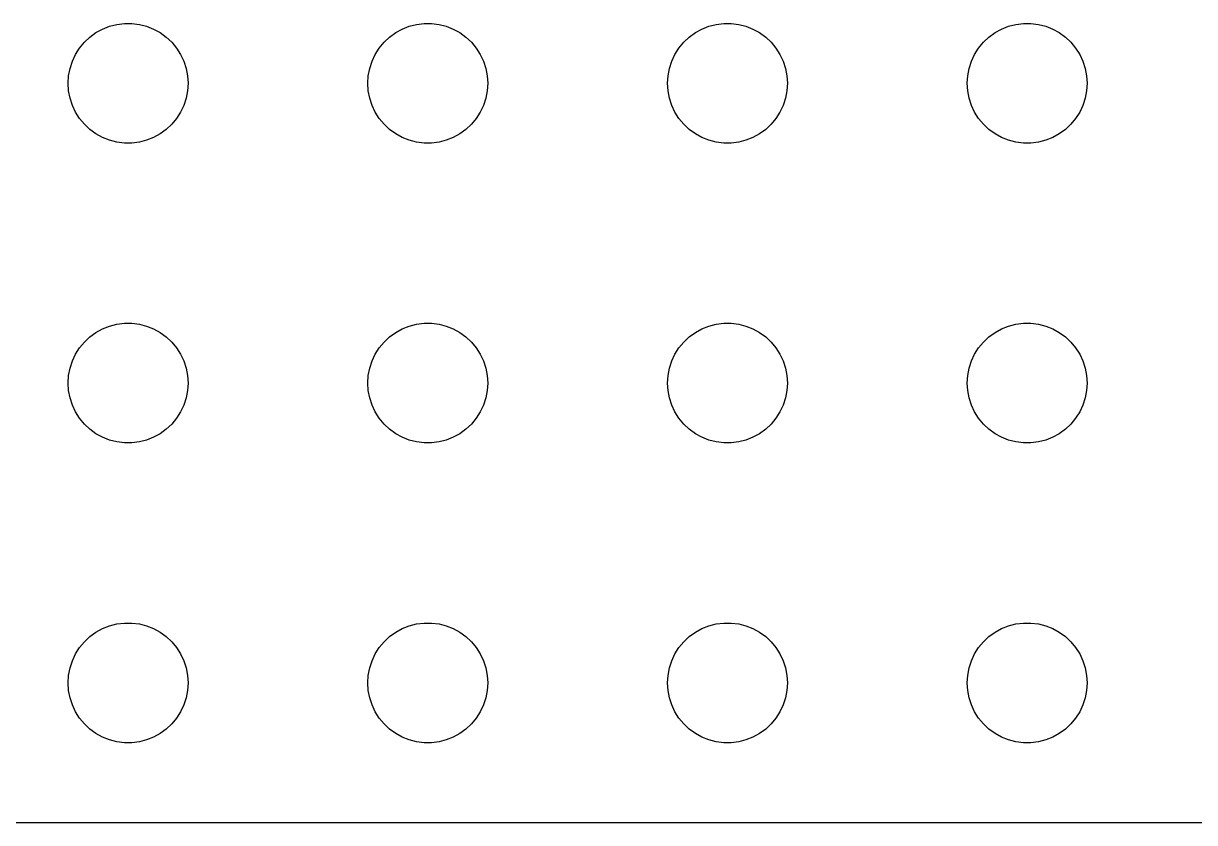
# Model space of a CAD drawing. Header units: metres. Extents: x -112 to 112, y -104 to 104.
# Drawn here: x -5.2 to 53.4, y -104.5 to -64.5 of the extents above; entities that cross this region are included whole.
import ezdxf

# ---------------------------------------------------------------- set-up
doc = ezdxf.new("R2010")
doc.units = ezdxf.units.M

msp = doc.modelspace()

# ---------------------------------------------------------------- linework, layer by layer
for p, q in [((-1.91226, -65.1885), (-1.60747, -64.967)), ((-1.60747, -64.967), (-1.27733, -64.7855)), ((-1.27733, -64.7855), (-0.92705, -64.6468)), ((-0.92705, -64.6468), (-0.56213, -64.5531)), ((-0.56213, -64.5531), (-0.18837, -64.5059)), ((-0.18837, -64.5059), (0.18837, -64.5059)), ((0.18837, -64.5059), (0.56213, -64.5531)), ((0.56213, -64.5531), (0.92705, -64.6468)), ((0.92705, -64.6468), (1.27733, -64.7855)), ((1.27733, -64.7855), (1.60747, -64.967)), ((1.60747, -64.967), (1.91226, -65.1885)), ((13.0877, -65.1885), (13.3925, -64.967)), ((13.3925, -64.967), (13.7227, -64.7855)), ((13.7227, -64.7855), (14.0729, -64.6468)), ((14.0729, -64.6468), (14.4379, -64.5531)), ((14.4379, -64.5531), (14.8116, -64.5059)), ((14.8116, -64.5059), (15.1884, -64.5059)), ((15.1884, -64.5059), (15.5621, -64.5531)), ((15.5621, -64.5531), (15.927, -64.6468)), ((15.927, -64.6468), (16.2773, -64.7855)), ((16.2773, -64.7855), (16.6075, -64.967)), ((16.6075, -64.967), (16.9123, -65.1885)), ((28.0877, -65.1885), (28.3925, -64.967)), ((28.3925, -64.967), (28.7227, -64.7855)), ((28.7227, -64.7855), (29.0729, -64.6468)), ((29.0729, -64.6468), (29.4379, -64.5531)), ((29.4379, -64.5531), (29.8116, -64.5059)), ((29.8116, -64.5059), (30.1884, -64.5059)), ((30.1884, -64.5059), (30.5621, -64.5531)), ((30.5621, -64.5531), (30.927, -64.6468)), ((30.927, -64.6468), (31.2773, -64.7855)), ((31.2773, -64.7855), (31.6075, -64.967)), ((31.6075, -64.967), (31.9123, -65.1885)), ((43.0877, -65.1885), (43.3925, -64.967)), ((43.3925, -64.967), (43.7227, -64.7855)), ((43.7227, -64.7855), (44.0729, -64.6468)), ((44.0729, -64.6468), (44.4379, -64.5531)), ((44.4379, -64.5531), (44.8116, -64.5059)), ((44.8116, -64.5059), (45.1884, -64.5059)), ((45.1884, -64.5059), (45.5621, -64.5531)), ((45.5621, -64.5531), (45.927, -64.6468)), ((45.927, -64.6468), (46.2773, -64.7855)), ((46.2773, -64.7855), (46.6075, -64.967)), ((46.6075, -64.967), (46.9123, -65.1885)), ((-2.42705, -65.7366), (-2.1869, -65.4464)), ((-2.1869, -65.4464), (-1.91226, -65.1885)), ((1.91226, -65.1885), (2.1869, -65.4464)), ((2.1869, -65.4464), (2.42705, -65.7366)), ((12.5729, -65.7366), (12.8131, -65.4464)), ((12.8131, -65.4464), (13.0877, -65.1885)), ((16.9123, -65.1885), (17.1869, -65.4464)), ((17.1869, -65.4464), (17.427, -65.7366)), ((27.5729, -65.7366), (27.8131, -65.4464)), ((27.8131, -65.4464), (28.0877, -65.1885)), ((31.9123, -65.1885), (32.1869, -65.4464)), ((32.1869, -65.4464), (32.427, -65.7366)), ((42.5729, -65.7366), (42.8131, -65.4464)), ((42.8131, -65.4464), (43.0877, -65.1885)), ((46.9123, -65.1885), (47.1869, -65.4464)), ((47.1869, -65.4464), (47.427, -65.7366)), ((-2.78932, -66.3956), (-2.62891, -66.0547)), ((-2.62891, -66.0547), (-2.42705, -65.7366)), ((2.42705, -65.7366), (2.62891, -66.0547)), ((2.62891, -66.0547), (2.78932, -66.3956)), ((12.2107, -66.3956), (12.3711, -66.0547)), ((12.3711, -66.0547), (12.5729, -65.7366)), ((17.427, -65.7366), (17.6289, -66.0547)), ((17.6289, -66.0547), (17.7893, -66.3956)), ((27.2107, -66.3956), (27.3711, -66.0547)), ((27.3711, -66.0547), (27.5729, -65.7366)), ((32.427, -65.7366), (32.6289, -66.0547)), ((32.6289, -66.0547), (32.7893, -66.3956)), ((42.2107, -66.3956), (42.3711, -66.0547)), ((42.3711, -66.0547), (42.5729, -65.7366)), ((47.427, -65.7366), (47.6289, -66.0547)), ((47.6289, -66.0547), (47.7893, -66.3956)), ((-2.97633, -67.124), (-2.90575, -66.7539)), ((-2.90575, -66.7539), (-2.78932, -66.3956)), ((2.78932, -66.3956), (2.90575, -66.7539)), ((2.90575, -66.7539), (2.97633, -67.124)), ((12.0237, -67.124), (12.0942, -66.7539)), ((12.0942, -66.7539), (12.2107, -66.3956)), ((17.7893, -66.3956), (17.9057, -66.7539)), ((17.9057, -66.7539), (17.9763, -67.124)), ((27.0237, -67.124), (27.0942, -66.7539)), ((27.0942, -66.7539), (27.2107, -66.3956)), ((32.7893, -66.3956), (32.9057, -66.7539)), ((32.9057, -66.7539), (32.9763, -67.124)), ((42.0237, -67.124), (42.0942, -66.7539)), ((42.0942, -66.7539), (42.2107, -66.3956)), ((47.7893, -66.3956), (47.9057, -66.7539)), ((47.9057, -66.7539), (47.9763, -67.124)), ((-3, -67.5), (-2.97633, -67.124)), ((2.97633, -67.124), (3, -67.5)), ((12, -67.5), (12.0237, -67.124)), ((17.9763, -67.124), (18, -67.5)), ((27, -67.5), (27.0237, -67.124)), ((32.9763, -67.124), (33, -67.5)), ((42, -67.5), (42.0237, -67.124)), ((47.9763, -67.124), (48, -67.5)), ((-2.97633, -67.876), (-3, -67.5)), ((-2.90575, -68.2461), (-2.97633, -67.876)), ((2.97633, -67.876), (2.90575, -68.2461)), ((3, -67.5), (2.97633, -67.876)), ((12.0237, -67.876), (12, -67.5)), ((12.0942, -68.2461), (12.0237, -67.876)), ((17.9763, -67.876), (17.9057, -68.2461)), ((18, -67.5), (17.9763, -67.876)), ((27.0237, -67.876), (27, -67.5)), ((27.0942, -68.2461), (27.0237, -67.876)), ((32.9763, -67.876), (32.9057, -68.2461)), ((33, -67.5), (32.9763, -67.876)), ((42.0237, -67.876), (42, -67.5)), ((42.0942, -68.2461), (42.0237, -67.876)), ((47.9763, -67.876), (47.9057, -68.2461)), ((48, -67.5), (47.9763, -67.876)), ((-2.78932, -68.6044), (-2.90575, -68.2461)), ((2.90575, -68.2461), (2.78932, -68.6044)), ((12.2107, -68.6044), (12.0942, -68.2461)), ((17.9057, -68.2461), (17.7893, -68.6044)), ((27.2107, -68.6044), (27.0942, -68.2461)), ((32.9057, -68.2461), (32.7893, -68.6044)), ((42.2107, -68.6044), (42.0942, -68.2461)), ((47.9057, -68.2461), (47.7893, -68.6044)), ((-2.62891, -68.9453), (-2.78932, -68.6044)), ((-2.42705, -69.2634), (-2.62891, -68.9453)), ((2.62891, -68.9453), (2.42705, -69.2634)), ((2.78932, -68.6044), (2.62891, -68.9453)), ((12.3711, -68.9453), (12.2107, -68.6044)), ((12.5729, -69.2634), (12.3711, -68.9453)), ((17.6289, -68.9453), (17.427, -69.2634)), ((17.7893, -68.6044), (17.6289, -68.9453)), ((27.3711, -68.9453), (27.2107, -68.6044)), ((27.5729, -69.2634), (27.3711, -68.9453)), ((32.6289, -68.9453), (32.427, -69.2634)), ((32.7893, -68.6044), (32.6289, -68.9453)), ((42.3711, -68.9453), (42.2107, -68.6044)), ((42.5729, -69.2634), (42.3711, -68.9453)), ((47.6289, -68.9453), (47.427, -69.2634)), ((47.7893, -68.6044), (47.6289, -68.9453)), ((-2.1869, -69.5536), (-2.42705, -69.2634)), ((-1.91226, -69.8115), (-2.1869, -69.5536)), ((2.1869, -69.5536), (1.91226, -69.8115)), ((2.42705, -69.2634), (2.1869, -69.5536)), ((12.8131, -69.5536), (12.5729, -69.2634)), ((13.0877, -69.8115), (12.8131, -69.5536)), ((17.1869, -69.5536), (16.9123, -69.8115)), ((17.427, -69.2634), (17.1869, -69.5536)), ((27.8131, -69.5536), (27.5729, -69.2634)), ((28.0877, -69.8115), (27.8131, -69.5536)), ((32.1869, -69.5536), (31.9123, -69.8115)), ((32.427, -69.2634), (32.1869, -69.5536)), ((42.8131, -69.5536), (42.5729, -69.2634)), ((43.0877, -69.8115), (42.8131, -69.5536)), ((47.1869, -69.5536), (46.9123, -69.8115)), ((47.427, -69.2634), (47.1869, -69.5536)), ((-1.60747, -70.033), (-1.91226, -69.8115)), ((-1.27733, -70.2145), (-1.60747, -70.033)), ((-0.92705, -70.3532), (-1.27733, -70.2145)), ((1.27733, -70.2145), (0.92705, -70.3532)), ((1.60747, -70.033), (1.27733, -70.2145)), ((1.91226, -69.8115), (1.60747, -70.033)), ((13.3925, -70.033), (13.0877, -69.8115)), ((13.7227, -70.2145), (13.3925, -70.033)), ((14.0729, -70.3532), (13.7227, -70.2145)), ((16.2773, -70.2145), (15.927, -70.3532)), ((16.6075, -70.033), (16.2773, -70.2145)), ((16.9123, -69.8115), (16.6075, -70.033)), ((28.3925, -70.033), (28.0877, -69.8115)), ((28.7227, -70.2145), (28.3925, -70.033)), ((29.0729, -70.3532), (28.7227, -70.2145)), ((31.2773, -70.2145), (30.927, -70.3532)), ((31.6075, -70.033), (31.2773, -70.2145)), ((31.9123, -69.8115), (31.6075, -70.033)), ((43.3925, -70.033), (43.0877, -69.8115)), ((43.7227, -70.2145), (43.3925, -70.033)), ((44.0729, -70.3532), (43.7227, -70.2145)), ((46.2773, -70.2145), (45.927, -70.3532)), ((46.6075, -70.033), (46.2773, -70.2145)), ((46.9123, -69.8115), (46.6075, -70.033)), ((-0.56213, -70.4469), (-0.92705, -70.3532)), ((-0.18837, -70.4941), (-0.56213, -70.4469)), ((0.18837, -70.4941), (-0.18837, -70.4941)), ((0.56213, -70.4469), (0.18837, -70.4941)), ((0.92705, -70.3532), (0.56213, -70.4469)), ((14.4379, -70.4469), (14.0729, -70.3532)), ((14.8116, -70.4941), (14.4379, -70.4469)), ((15.1884, -70.4941), (14.8116, -70.4941)), ((15.5621, -70.4469), (15.1884, -70.4941)), ((15.927, -70.3532), (15.5621, -70.4469)), ((29.4379, -70.4469), (29.0729, -70.3532)), ((29.8116, -70.4941), (29.4379, -70.4469)), ((30.1884, -70.4941), (29.8116, -70.4941)), ((30.5621, -70.4469), (30.1884, -70.4941)), ((30.927, -70.3532), (30.5621, -70.4469)), ((44.4379, -70.4469), (44.0729, -70.3532)), ((44.8116, -70.4941), (44.4379, -70.4469)), ((45.1884, -70.4941), (44.8116, -70.4941)), ((45.5621, -70.4469), (45.1884, -70.4941)), ((45.927, -70.3532), (45.5621, -70.4469)), ((-1.27733, -79.7855), (-0.92705, -79.6468)), ((-0.92705, -79.6468), (-0.56213, -79.5531)), ((-0.56213, -79.5531), (-0.18837, -79.5059)), ((-0.18837, -79.5059), (0.18837, -79.5059)), ((0.18837, -79.5059), (0.56213, -79.5531)), ((0.56213, -79.5531), (0.92705, -79.6468)), ((0.92705, -79.6468), (1.27733, -79.7855)), ((13.7227, -79.7855), (14.0729, -79.6468)), ((14.0729, -79.6468), (14.4379, -79.5531)), ((14.4379, -79.5531), (14.8116, -79.5059)), ((14.8116, -79.5059), (15.1884, -79.5059)), ((15.1884, -79.5059), (15.5621, -79.5531)), ((15.5621, -79.5531), (15.927, -79.6468)), ((15.927, -79.6468), (16.2773, -79.7855)), ((28.7227, -79.7855), (29.0729, -79.6468)), ((29.0729, -79.6468), (29.4379, -79.5531)), ((29.4379, -79.5531), (29.8116, -79.5059)), ((29.8116, -79.5059), (30.1884, -79.5059)), ((30.1884, -79.5059), (30.5621, -79.5531)), ((30.5621, -79.5531), (30.927, -79.6468)), ((30.927, -79.6468), (31.2773, -79.7855)), ((43.7227, -79.7855), (44.0729, -79.6468)), ((44.0729, -79.6468), (44.4379, -79.5531)), ((44.4379, -79.5531), (44.8116, -79.5059)), ((44.8116, -79.5059), (45.1884, -79.5059)), ((45.1884, -79.5059), (45.5621, -79.5531)), ((45.5621, -79.5531), (45.927, -79.6468)), ((45.927, -79.6468), (46.2773, -79.7855)), ((-2.1869, -80.4464), (-1.91226, -80.1885)), ((-1.91226, -80.1885), (-1.60747, -79.967)), ((-1.60747, -79.967), (-1.27733, -79.7855)), ((1.27733, -79.7855), (1.60747, -79.967)), ((1.60747, -79.967), (1.91226, -80.1885)), ((1.91226, -80.1885), (2.1869, -80.4464)), ((12.8131, -80.4464), (13.0877, -80.1885)), ((13.0877, -80.1885), (13.3925, -79.967)), ((13.3925, -79.967), (13.7227, -79.7855)), ((16.2773, -79.7855), (16.6075, -79.967)), ((16.6075, -79.967), (16.9123, -80.1885)), ((16.9123, -80.1885), (17.1869, -80.4464)), ((27.8131, -80.4464), (28.0877, -80.1885)), ((28.0877, -80.1885), (28.3925, -79.967)), ((28.3925, -79.967), (28.7227, -79.7855)), ((31.2773, -79.7855), (31.6075, -79.967)), ((31.6075, -79.967), (31.9123, -80.1885)), ((31.9123, -80.1885), (32.1869, -80.4464)), ((42.8131, -80.4464), (43.0877, -80.1885)), ((43.0877, -80.1885), (43.3925, -79.967)), ((43.3925, -79.967), (43.7227, -79.7855)), ((46.2773, -79.7855), (46.6075, -79.967)), ((46.6075, -79.967), (46.9123, -80.1885)), ((46.9123, -80.1885), (47.1869, -80.4464)), ((-2.62891, -81.0547), (-2.42705, -80.7366)), ((-2.42705, -80.7366), (-2.1869, -80.4464)), ((2.1869, -80.4464), (2.42705, -80.7366)), ((2.42705, -80.7366), (2.62891, -81.0547)), ((12.3711, -81.0547), (12.5729, -80.7366)), ((12.5729, -80.7366), (12.8131, -80.4464)), ((17.1869, -80.4464), (17.427, -80.7366)), ((17.427, -80.7366), (17.6289, -81.0547)), ((27.3711, -81.0547), (27.5729, -80.7366)), ((27.5729, -80.7366), (27.8131, -80.4464)), ((32.1869, -80.4464), (32.427, -80.7366)), ((32.427, -80.7366), (32.6289, -81.0547)), ((42.3711, -81.0547), (42.5729, -80.7366)), ((42.5729, -80.7366), (42.8131, -80.4464)), ((47.1869, -80.4464), (47.427, -80.7366)), ((47.427, -80.7366), (47.6289, -81.0547)), ((-2.90575, -81.7539), (-2.78932, -81.3956)), ((-2.78932, -81.3956), (-2.62891, -81.0547)), ((2.62891, -81.0547), (2.78932, -81.3956)), ((2.78932, -81.3956), (2.90575, -81.7539)), ((12.0942, -81.7539), (12.2107, -81.3956)), ((12.2107, -81.3956), (12.3711, -81.0547)), ((17.6289, -81.0547), (17.7893, -81.3956)), ((17.7893, -81.3956), (17.9057, -81.7539)), ((27.0942, -81.7539), (27.2107, -81.3956)), ((27.2107, -81.3956), (27.3711, -81.0547)), ((32.6289, -81.0547), (32.7893, -81.3956)), ((32.7893, -81.3956), (32.9057, -81.7539)), ((42.0942, -81.7539), (42.2107, -81.3956)), ((42.2107, -81.3956), (42.3711, -81.0547)), ((47.6289, -81.0547), (47.7893, -81.3956)), ((47.7893, -81.3956), (47.9057, -81.7539)), ((-2.97633, -82.124), (-2.90575, -81.7539)), ((2.90575, -81.7539), (2.97633, -82.124)), ((12.0237, -82.124), (12.0942, -81.7539)), ((17.9057, -81.7539), (17.9763, -82.124)), ((27.0237, -82.124), (27.0942, -81.7539)), ((32.9057, -81.7539), (32.9763, -82.124)), ((42.0237, -82.124), (42.0942, -81.7539)), ((47.9057, -81.7539), (47.9763, -82.124)), ((-3, -82.5), (-2.97633, -82.124)), ((-2.97633, -82.876), (-3, -82.5)), ((2.97633, -82.124), (3, -82.5)), ((3, -82.5), (2.97633, -82.876)), ((12, -82.5), (12.0237, -82.124)), ((12.0237, -82.876), (12, -82.5)), ((17.9763, -82.124), (18, -82.5)), ((18, -82.5), (17.9763, -82.876)), ((27, -82.5), (27.0237, -82.124)), ((27.0237, -82.876), (27, -82.5)), ((32.9763, -82.124), (33, -82.5)), ((33, -82.5), (32.9763, -82.876)), ((42, -82.5), (42.0237, -82.124)), ((42.0237, -82.876), (42, -82.5)), ((47.9763, -82.124), (48, -82.5)), ((48, -82.5), (47.9763, -82.876)), ((-2.90575, -83.2461), (-2.97633, -82.876)), ((2.97633, -82.876), (2.90575, -83.2461)), ((12.0942, -83.2461), (12.0237, -82.876)), ((17.9763, -82.876), (17.9057, -83.2461)), ((27.0942, -83.2461), (27.0237, -82.876)), ((32.9763, -82.876), (32.9057, -83.2461)), ((42.0942, -83.2461), (42.0237, -82.876)), ((47.9763, -82.876), (47.9057, -83.2461)), ((-2.78932, -83.6044), (-2.90575, -83.2461)), ((-2.62891, -83.9453), (-2.78932, -83.6044)), ((2.78932, -83.6044), (2.62891, -83.9453)), ((2.90575, -83.2461), (2.78932, -83.6044)), ((12.2107, -83.6044), (12.0942, -83.2461)), ((12.3711, -83.9453), (12.2107, -83.6044)), ((17.7893, -83.6044), (17.6289, -83.9453)), ((17.9057, -83.2461), (17.7893, -83.6044)), ((27.2107, -83.6044), (27.0942, -83.2461)), ((27.3711, -83.9453), (27.2107, -83.6044)), ((32.7893, -83.6044), (32.6289, -83.9453)), ((32.9057, -83.2461), (32.7893, -83.6044)), ((42.2107, -83.6044), (42.0942, -83.2461)), ((42.3711, -83.9453), (42.2107, -83.6044)), ((47.7893, -83.6044), (47.6289, -83.9453)), ((47.9057, -83.2461), (47.7893, -83.6044)), ((-2.42705, -84.2634), (-2.62891, -83.9453)), ((-2.1869, -84.5536), (-2.42705, -84.2634)), ((2.42705, -84.2634), (2.1869, -84.5536)), ((2.62891, -83.9453), (2.42705, -84.2634)), ((12.5729, -84.2634), (12.3711, -83.9453)), ((12.8131, -84.5536), (12.5729, -84.2634)), ((17.427, -84.2634), (17.1869, -84.5536)), ((17.6289, -83.9453), (17.427, -84.2634)), ((27.5729, -84.2634), (27.3711, -83.9453)), ((27.8131, -84.5536), (27.5729, -84.2634)), ((32.427, -84.2634), (32.1869, -84.5536)), ((32.6289, -83.9453), (32.427, -84.2634)), ((42.5729, -84.2634), (42.3711, -83.9453)), ((42.8131, -84.5536), (42.5729, -84.2634)), ((47.427, -84.2634), (47.1869, -84.5536)), ((47.6289, -83.9453), (47.427, -84.2634)), ((-1.91226, -84.8115), (-2.1869, -84.5536)), ((-1.60747, -85.033), (-1.91226, -84.8115)), ((1.91226, -84.8115), (1.60747, -85.033)), ((2.1869, -84.5536), (1.91226, -84.8115)), ((13.0877, -84.8115), (12.8131, -84.5536)), ((13.3925, -85.033), (13.0877, -84.8115)), ((16.9123, -84.8115), (16.6075, -85.033)), ((17.1869, -84.5536), (16.9123, -84.8115)), ((28.0877, -84.8115), (27.8131, -84.5536)), ((28.3925, -85.033), (28.0877, -84.8115)), ((31.9123, -84.8115), (31.6075, -85.033)), ((32.1869, -84.5536), (31.9123, -84.8115)), ((43.0877, -84.8115), (42.8131, -84.5536)), ((43.3925, -85.033), (43.0877, -84.8115)), ((46.9123, -84.8115), (46.6075, -85.033)), ((47.1869, -84.5536), (46.9123, -84.8115)), ((-1.27733, -85.2145), (-1.60747, -85.033)), ((-0.92705, -85.3532), (-1.27733, -85.2145)), ((-0.56213, -85.4469), (-0.92705, -85.3532)), ((-0.18837, -85.4941), (-0.56213, -85.4469)), ((0.18837, -85.4941), (-0.18837, -85.4941)), ((0.56213, -85.4469), (0.18837, -85.4941)), ((0.92705, -85.3532), (0.56213, -85.4469)), ((1.27733, -85.2145), (0.92705, -85.3532)), ((1.60747, -85.033), (1.27733, -85.2145)), ((13.7227, -85.2145), (13.3925, -85.033)), ((14.0729, -85.3532), (13.7227, -85.2145)), ((14.4379, -85.4469), (14.0729, -85.3532)), ((14.8116, -85.4941), (14.4379, -85.4469)), ((15.1884, -85.4941), (14.8116, -85.4941)), ((15.5621, -85.4469), (15.1884, -85.4941)), ((15.927, -85.3532), (15.5621, -85.4469)), ((16.2773, -85.2145), (15.927, -85.3532)), ((16.6075, -85.033), (16.2773, -85.2145)), ((28.7227, -85.2145), (28.3925, -85.033)), ((29.0729, -85.3532), (28.7227, -85.2145)), ((29.4379, -85.4469), (29.0729, -85.3532)), ((29.8116, -85.4941), (29.4379, -85.4469)), ((30.1884, -85.4941), (29.8116, -85.4941)), ((30.5621, -85.4469), (30.1884, -85.4941)), ((30.927, -85.3532), (30.5621, -85.4469)), ((31.2773, -85.2145), (30.927, -85.3532)), ((31.6075, -85.033), (31.2773, -85.2145)), ((43.7227, -85.2145), (43.3925, -85.033)), ((44.0729, -85.3532), (43.7227, -85.2145)), ((44.4379, -85.4469), (44.0729, -85.3532)), ((44.8116, -85.4941), (44.4379, -85.4469)), ((45.1884, -85.4941), (44.8116, -85.4941)), ((45.5621, -85.4469), (45.1884, -85.4941)), ((45.927, -85.3532), (45.5621, -85.4469)), ((46.2773, -85.2145), (45.927, -85.3532)), ((46.6075, -85.033), (46.2773, -85.2145)), ((-1.60747, -94.967), (-1.27733, -94.7855)), ((-1.27733, -94.7855), (-0.92705, -94.6468)), ((-0.92705, -94.6468), (-0.56213, -94.5531)), ((-0.56213, -94.5531), (-0.18837, -94.5059)), ((-0.18837, -94.5059), (0.18837, -94.5059)), ((0.18837, -94.5059), (0.56213, -94.5531)), ((0.56213, -94.5531), (0.92705, -94.6468)), ((0.92705, -94.6468), (1.27733, -94.7855)), ((1.27733, -94.7855), (1.60747, -94.967)), ((13.3925, -94.967), (13.7227, -94.7855)), ((13.7227, -94.7855), (14.0729, -94.6468)), ((14.0729, -94.6468), (14.4379, -94.5531)), ((14.4379, -94.5531), (14.8116, -94.5059)), ((14.8116, -94.5059), (15.1884, -94.5059)), ((15.1884, -94.5059), (15.5621, -94.5531)), ((15.5621, -94.5531), (15.927, -94.6468)), ((15.927, -94.6468), (16.2773, -94.7855)), ((16.2773, -94.7855), (16.6075, -94.967)), ((28.3925, -94.967), (28.7227, -94.7855)), ((28.7227, -94.7855), (29.0729, -94.6468)), ((29.0729, -94.6468), (29.4379, -94.5531)), ((29.4379, -94.5531), (29.8116, -94.5059)), ((29.8116, -94.5059), (30.1884, -94.5059)), ((30.1884, -94.5059), (30.5621, -94.5531)), ((30.5621, -94.5531), (30.927, -94.6468)), ((30.927, -94.6468), (31.2773, -94.7855)), ((31.2773, -94.7855), (31.6075, -94.967)), ((43.3925, -94.967), (43.7227, -94.7855)), ((43.7227, -94.7855), (44.0729, -94.6468)), ((44.0729, -94.6468), (44.4379, -94.5531)), ((44.4379, -94.5531), (44.8116, -94.5059)), ((44.8116, -94.5059), (45.1884, -94.5059)), ((45.1884, -94.5059), (45.5621, -94.5531)), ((45.5621, -94.5531), (45.927, -94.6468)), ((45.927, -94.6468), (46.2773, -94.7855)), ((46.2773, -94.7855), (46.6075, -94.967)), ((-2.42705, -95.7366), (-2.1869, -95.4464)), ((-2.1869, -95.4464), (-1.91226, -95.1885)), ((-1.91226, -95.1885), (-1.60747, -94.967)), ((1.60747, -94.967), (1.91226, -95.1885)), ((1.91226, -95.1885), (2.1869, -95.4464)), ((2.1869, -95.4464), (2.42705, -95.7366)), ((12.5729, -95.7366), (12.8131, -95.4464)), ((12.8131, -95.4464), (13.0877, -95.1885)), ((13.0877, -95.1885), (13.3925, -94.967)), ((16.6075, -94.967), (16.9123, -95.1885)), ((16.9123, -95.1885), (17.1869, -95.4464)), ((17.1869, -95.4464), (17.427, -95.7366)), ((27.5729, -95.7366), (27.8131, -95.4464)), ((27.8131, -95.4464), (28.0877, -95.1885)), ((28.0877, -95.1885), (28.3925, -94.967)), ((31.6075, -94.967), (31.9123, -95.1885)), ((31.9123, -95.1885), (32.1869, -95.4464)), ((32.1869, -95.4464), (32.427, -95.7366)), ((42.5729, -95.7366), (42.8131, -95.4464)), ((42.8131, -95.4464), (43.0877, -95.1885)), ((43.0877, -95.1885), (43.3925, -94.967)), ((46.6075, -94.967), (46.9123, -95.1885)), ((46.9123, -95.1885), (47.1869, -95.4464)), ((47.1869, -95.4464), (47.427, -95.7366)), ((-2.78932, -96.3956), (-2.62891, -96.0547)), ((-2.62891, -96.0547), (-2.42705, -95.7366)), ((2.42705, -95.7366), (2.62891, -96.0547)), ((2.62891, -96.0547), (2.78932, -96.3956)), ((12.2107, -96.3956), (12.3711, -96.0547)), ((12.3711, -96.0547), (12.5729, -95.7366)), ((17.427, -95.7366), (17.6289, -96.0547)), ((17.6289, -96.0547), (17.7893, -96.3956)), ((27.2107, -96.3956), (27.3711, -96.0547)), ((27.3711, -96.0547), (27.5729, -95.7366)), ((32.427, -95.7366), (32.6289, -96.0547)), ((32.6289, -96.0547), (32.7893, -96.3956)), ((42.2107, -96.3956), (42.3711, -96.0547)), ((42.3711, -96.0547), (42.5729, -95.7366)), ((47.427, -95.7366), (47.6289, -96.0547)), ((47.6289, -96.0547), (47.7893, -96.3956)), ((-2.90575, -96.7539), (-2.78932, -96.3956)), ((2.78932, -96.3956), (2.90575, -96.7539)), ((12.0942, -96.7539), (12.2107, -96.3956)), ((17.7893, -96.3956), (17.9057, -96.7539)), ((27.0942, -96.7539), (27.2107, -96.3956)), ((32.7893, -96.3956), (32.9057, -96.7539)), ((42.0942, -96.7539), (42.2107, -96.3956)), ((47.7893, -96.3956), (47.9057, -96.7539)), ((-3, -97.5), (-2.97633, -97.124)), ((-2.97633, -97.124), (-2.90575, -96.7539)), ((2.90575, -96.7539), (2.97633, -97.124)), ((2.97633, -97.124), (3, -97.5)), ((12, -97.5), (12.0237, -97.124)), ((12.0237, -97.124), (12.0942, -96.7539)), ((17.9057, -96.7539), (17.9763, -97.124)), ((17.9763, -97.124), (18, -97.5)), ((27, -97.5), (27.0237, -97.124)), ((27.0237, -97.124), (27.0942, -96.7539)), ((32.9057, -96.7539), (32.9763, -97.124)), ((32.9763, -97.124), (33, -97.5)), ((42, -97.5), (42.0237, -97.124)), ((42.0237, -97.124), (42.0942, -96.7539)), ((47.9057, -96.7539), (47.9763, -97.124)), ((47.9763, -97.124), (48, -97.5)), ((-2.97633, -97.876), (-3, -97.5)), ((-2.90575, -98.2461), (-2.97633, -97.876)), ((2.97633, -97.876), (2.90575, -98.2461)), ((3, -97.5), (2.97633, -97.876)), ((12.0237, -97.876), (12, -97.5)), ((12.0942, -98.2461), (12.0237, -97.876)), ((17.9763, -97.876), (17.9057, -98.2461)), ((18, -97.5), (17.9763, -97.876)), ((27.0237, -97.876), (27, -97.5)), ((27.0942, -98.2461), (27.0237, -97.876)), ((32.9763, -97.876), (32.9057, -98.2461)), ((33, -97.5), (32.9763, -97.876)), ((42.0237, -97.876), (42, -97.5)), ((42.0942, -98.2461), (42.0237, -97.876)), ((47.9763, -97.876), (47.9057, -98.2461)), ((48, -97.5), (47.9763, -97.876)), ((-2.78932, -98.6044), (-2.90575, -98.2461)), ((2.90575, -98.2461), (2.78932, -98.6044)), ((12.2107, -98.6044), (12.0942, -98.2461)), ((17.9057, -98.2461), (17.7893, -98.6044)), ((27.2107, -98.6044), (27.0942, -98.2461)), ((32.9057, -98.2461), (32.7893, -98.6044)), ((42.2107, -98.6044), (42.0942, -98.2461)), ((47.9057, -98.2461), (47.7893, -98.6044)), ((-2.62891, -98.9453), (-2.78932, -98.6044)), ((-2.42705, -99.2634), (-2.62891, -98.9453)), ((2.62891, -98.9453), (2.42705, -99.2634)), ((2.78932, -98.6044), (2.62891, -98.9453)), ((12.3711, -98.9453), (12.2107, -98.6044)), ((12.5729, -99.2634), (12.3711, -98.9453)), ((17.6289, -98.9453), (17.427, -99.2634)), ((17.7893, -98.6044), (17.6289, -98.9453)), ((27.3711, -98.9453), (27.2107, -98.6044)), ((27.5729, -99.2634), (27.3711, -98.9453)), ((32.6289, -98.9453), (32.427, -99.2634)), ((32.7893, -98.6044), (32.6289, -98.9453)), ((42.3711, -98.9453), (42.2107, -98.6044)), ((42.5729, -99.2634), (42.3711, -98.9453)), ((47.6289, -98.9453), (47.427, -99.2634)), ((47.7893, -98.6044), (47.6289, -98.9453)), ((-2.1869, -99.5536), (-2.42705, -99.2634)), ((-1.91226, -99.8115), (-2.1869, -99.5536)), ((2.1869, -99.5536), (1.91226, -99.8115)), ((2.42705, -99.2634), (2.1869, -99.5536)), ((12.8131, -99.5536), (12.5729, -99.2634)), ((13.0877, -99.8115), (12.8131, -99.5536)), ((17.1869, -99.5536), (16.9123, -99.8115)), ((17.427, -99.2634), (17.1869, -99.5536)), ((27.8131, -99.5536), (27.5729, -99.2634)), ((28.0877, -99.8115), (27.8131, -99.5536)), ((32.1869, -99.5536), (31.9123, -99.8115)), ((32.427, -99.2634), (32.1869, -99.5536)), ((42.8131, -99.5536), (42.5729, -99.2634)), ((43.0877, -99.8115), (42.8131, -99.5536)), ((47.1869, -99.5536), (46.9123, -99.8115)), ((47.427, -99.2634), (47.1869, -99.5536)), ((-1.60747, -100.033), (-1.91226, -99.8115)), ((-1.27733, -100.214), (-1.60747, -100.033)), ((-0.92705, -100.353), (-1.27733, -100.214)), ((1.27733, -100.214), (0.92705, -100.353)), ((1.60747, -100.033), (1.27733, -100.214)), ((1.91226, -99.8115), (1.60747, -100.033)), ((13.3925, -100.033), (13.0877, -99.8115)), ((13.7227, -100.214), (13.3925, -100.033)), ((14.0729, -100.353), (13.7227, -100.214)), ((16.2773, -100.214), (15.927, -100.353)), ((16.6075, -100.033), (16.2773, -100.214)), ((16.9123, -99.8115), (16.6075, -100.033)), ((28.3925, -100.033), (28.0877, -99.8115)), ((28.7227, -100.214), (28.3925, -100.033)), ((29.0729, -100.353), (28.7227, -100.214)), ((31.2773, -100.214), (30.927, -100.353)), ((31.6075, -100.033), (31.2773, -100.214)), ((31.9123, -99.8115), (31.6075, -100.033)), ((43.3925, -100.033), (43.0877, -99.8115)), ((43.7227, -100.214), (43.3925, -100.033)), ((44.0729, -100.353), (43.7227, -100.214)), ((46.2773, -100.214), (45.927, -100.353)), ((46.6075, -100.033), (46.2773, -100.214)), ((46.9123, -99.8115), (46.6075, -100.033)), ((-0.56213, -100.447), (-0.92705, -100.353)), ((-0.18837, -100.494), (-0.56213, -100.447)), ((0.18837, -100.494), (-0.18837, -100.494)), ((0.56213, -100.447), (0.18837, -100.494)), ((0.92705, -100.353), (0.56213, -100.447)), ((14.4379, -100.447), (14.0729, -100.353)), ((14.8116, -100.494), (14.4379, -100.447)), ((15.1884, -100.494), (14.8116, -100.494)), ((15.5621, -100.447), (15.1884, -100.494)), ((15.927, -100.353), (15.5621, -100.447)), ((29.4379, -100.447), (29.0729, -100.353)), ((29.8116, -100.494), (29.4379, -100.447)), ((30.1884, -100.494), (29.8116, -100.494)), ((30.5621, -100.447), (30.1884, -100.494)), ((30.927, -100.353), (30.5621, -100.447)), ((44.4379, -100.447), (44.0729, -100.353)), ((44.8116, -100.494), (44.4379, -100.447)), ((45.1884, -100.494), (44.8116, -100.494)), ((45.5621, -100.447), (45.1884, -100.494)), ((45.927, -100.353), (45.5621, -100.447)), ((-107.314, -104.49), (107.314, -104.49))]:
    msp.add_line(p, q)

doc.saveas('drawing.dxf')
